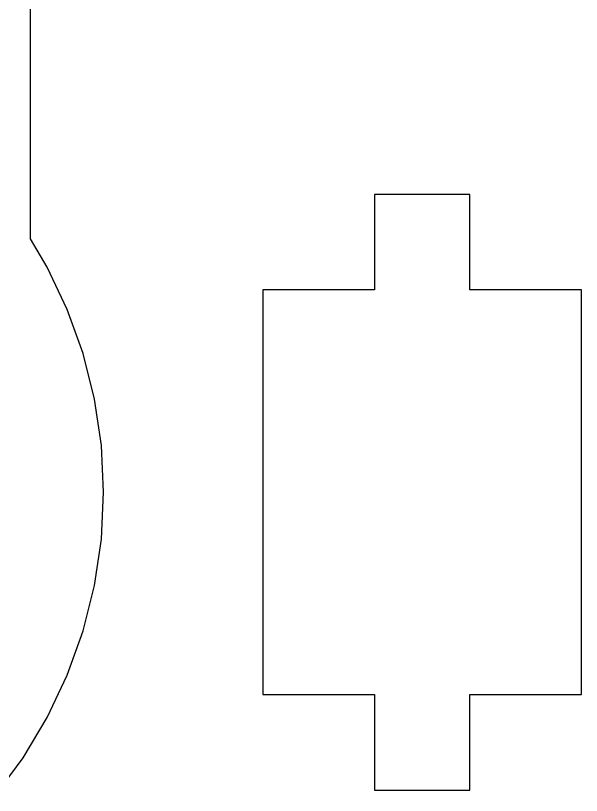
# Model space of a CAD drawing. Header units: metres. Extents: x -4 to 254, y -4 to 180.
# Drawn here: x 32.24 to 50, y 100.48 to 124.96 of the extents above; entities that cross this region are included whole.
import ezdxf

# ---------------------------------------------------------------- set-up
doc = ezdxf.new("R2010")
doc.units = ezdxf.units.M

msp = doc.modelspace()

# ---------------------------------------------------------------- linework, layer by layer
for p, q in [((32.7, 117.953), (32.7, 147)), ((46.5, 119.35), (43.5, 119.35)), ((43.5, 119.35), (43.5, 116.35)), ((46.5, 116.35), (46.5, 119.35)), ((33.2288, 117.071), (32.7, 117.953)), ((33.8582, 115.74), (33.2288, 117.071)), ((43.5, 116.35), (40, 116.35)), ((40, 116.35), (40, 103.65)), ((50, 116.35), (46.5, 116.35)), ((50, 103.65), (50, 116.35)), ((34.3541, 114.354), (33.8582, 115.74)), ((34.7118, 112.926), (34.3541, 114.354)), ((34.9278, 111.47), (34.7118, 112.926)), ((35, 110), (34.9278, 111.47)), ((34.9278, 108.53), (35, 110)), ((34.7118, 107.074), (34.9278, 108.53)), ((34.3541, 105.646), (34.7118, 107.074)), ((33.8582, 104.26), (34.3541, 105.646)), ((33.2288, 102.929), (33.8582, 104.26)), ((40, 103.65), (43.5, 103.65)), ((43.5, 103.65), (43.5, 100.65)), ((46.5, 103.65), (50, 103.65)), ((46.5, 100.65), (46.5, 103.65)), ((32.472, 101.666), (33.2288, 102.929)), ((31.5952, 100.484), (32.472, 101.666)), ((43.5, 100.65), (46.5, 100.65))]:
    msp.add_line(p, q)

doc.saveas('drawing.dxf')
